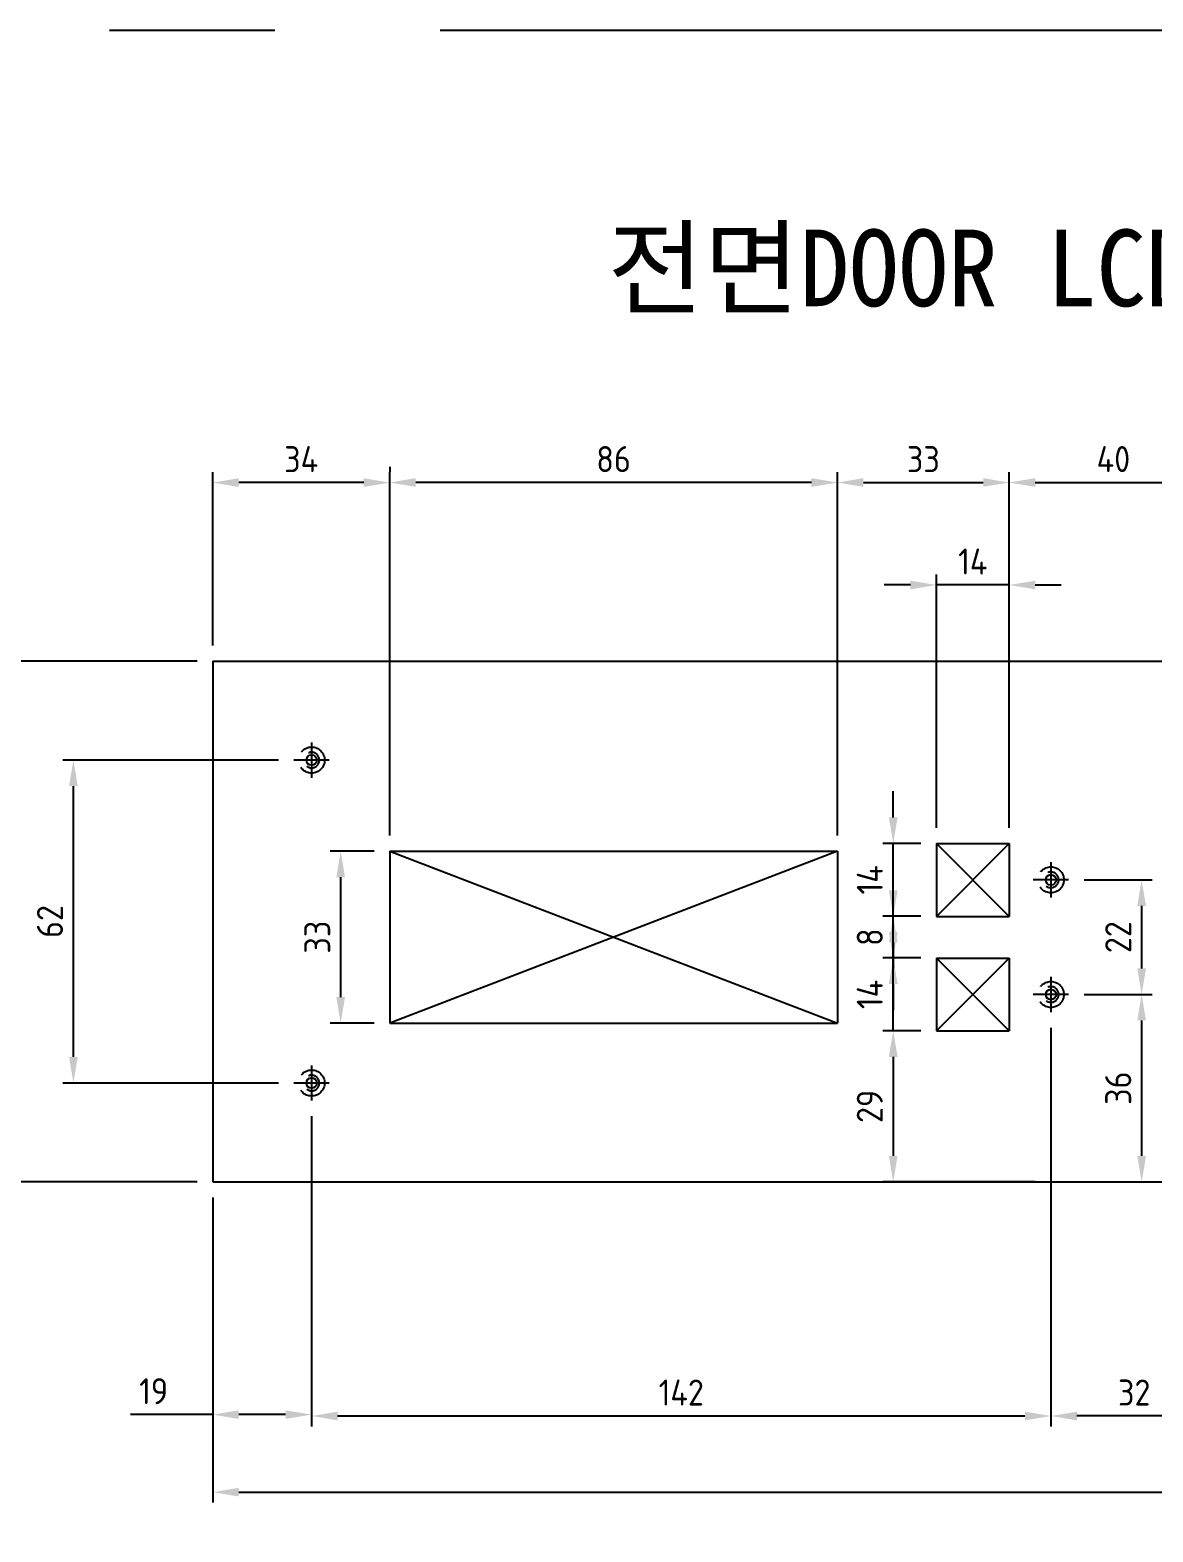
# Model space of a CAD drawing. Header units: millimetres. Extents: x 24815 to 37444, y -10619 to 6020.
# Drawn here: x 28891.2 to 29106.8, y 4553.1 to 4841.5 of the extents above; entities that cross this region are included whole.
import ezdxf

# ---------------------------------------------------------------- set-up
doc = ezdxf.new("R2010")
doc.units = ezdxf.units.MM
for name, pattern in [('CENTER', [50.8, 31.75, -6.35, 6.35, -6.35]), ('HIDDEN', [9.525, 6.35, -3.175]), ('PHANTOM2', [31.75, 15.875, -3.175, 3.175, -3.175, 3.175, -3.175])]:
    doc.linetypes.add(name, pattern=pattern)
doc.layers.add('CENTER', color=1, linetype='CENTER')
doc.styles.add('HAN', font='')
doc.styles.get("Standard").update_dxf_attribs({"font": 'ISOCP.SHX', "bigfont": 'WHGTXT.SHX'})
doc.styles.get('HAN').set_extended_font_data('GulimChe')
doc.dimstyles.new('PSTEK-2', dxfattribs={"dimtxt": 5, "dimasz": 5, "dimexe": 2, "dimexo": 3, "dimgap": 2, "dimtad": 1, "dimtoh": 1, "dimrnd": 0.05, "dimdsep": 46, "dimtxsty": 'Standard', "dimcen": 0, "dimclrt": 3, "dimadec": 1, "dimazin": 2, "dimtfac": 1, "dimtmove": 0, "dimatfit": 3, "dimfxl": 1, "dimtolj": 1, "dimtzin": 0, "dimarcsym": 0})

# ---------------------------------------------------------------- blocks, each defined once
blk = doc.blocks.new('*D527')
at = {"color": 0, "lineweight": -2, "transparency": 16777216}
for p, q in [((29093.63, 4678.3), (29106.67, 4678.3)), ((29104.67, 4661.3), (29104.67, 4673.3)), ((29093.63, 4656.3), (29106.67, 4656.3))]:
    blk.add_line(p, q, dxfattribs=at)
at = {"color": 0, "transparency": 16777216}
for points in [[(29103.83, 4673.3), (29105.5, 4673.3), (29104.67, 4678.3)], [(29103.83, 4661.3), (29105.5, 4661.3), (29104.67, 4656.3)]]:
    blk.add_solid(points, dxfattribs=at)
at = {"layer": 'Defpoints', "color": 0, "transparency": 16777216}
for p in [(29090.63, 4678.3), (29104.67, 4678.3), (29090.63, 4656.3)]:
    blk.add_point(p, dxfattribs=at)
at = {"color": 2, "transparency": 16777216, "insert": (29100.17, 4667.3), "char_height": 5, "attachment_point": 5, "rotation": 90}
blk.add_mtext('\\A1;22', dxfattribs=at)
blk = doc.blocks.new('*D528')
at = {"color": 0, "lineweight": -2, "transparency": 16777216}
for p, q in [((29079.24, 4692.8), (29079.24, 4756.58)), ((29119.24, 4679.78), (29119.24, 4756.58)), ((29084.24, 4754.58), (29114.24, 4754.58))]:
    blk.add_line(p, q, dxfattribs=at)
at = {"color": 0, "transparency": 16777216}
for points in [[(29084.24, 4755.42), (29084.24, 4753.75), (29079.24, 4754.58)], [(29114.24, 4755.42), (29114.24, 4753.75), (29119.24, 4754.58)]]:
    blk.add_solid(points, dxfattribs=at)
at = {"layer": 'Defpoints', "color": 0, "transparency": 16777216}
for p in [(29119.24, 4754.58), (29079.24, 4689.8), (29119.24, 4676.78)]:
    blk.add_point(p, dxfattribs=at)
at = {"color": 2, "transparency": 16777216, "insert": (29099.24, 4759.08), "char_height": 5, "attachment_point": 5}
blk.add_mtext('\\A1;40', dxfattribs=at)
blk = doc.blocks.new('*D529')
at = {"color": 0, "lineweight": -2, "transparency": 16777216}
for p, q in [((29093.63, 4656.3), (29106.67, 4656.3)), ((29104.67, 4625.3), (29104.67, 4651.3)), ((29090.24, 4620.3), (29106.67, 4620.3))]:
    blk.add_line(p, q, dxfattribs=at)
at = {"color": 0, "transparency": 16777216}
for points in [[(29103.83, 4651.3), (29105.5, 4651.3), (29104.67, 4656.3)], [(29103.83, 4625.3), (29105.5, 4625.3), (29104.67, 4620.3)]]:
    blk.add_solid(points, dxfattribs=at)
at = {"layer": 'Defpoints', "color": 0, "transparency": 16777216}
for p in [(29090.63, 4656.3), (29104.67, 4656.3), (29087.24, 4620.3)]:
    blk.add_point(p, dxfattribs=at)
at = {"color": 2, "transparency": 16777216, "insert": (29100.17, 4638.3), "char_height": 5, "attachment_point": 5, "rotation": 90}
blk.add_mtext('\\A1;36', dxfattribs=at)
blk = doc.blocks.new('*D531')
at = {"color": 0, "lineweight": -2, "transparency": 16777216}
for p, q in [((29087.24, 4647.91), (29087.24, 4573.37)), ((29119.24, 4638.41), (29119.24, 4573.37)), ((29114.24, 4575.37), (29092.24, 4575.37))]:
    blk.add_line(p, q, dxfattribs=at)
at = {"color": 0, "transparency": 16777216}
for points in [[(29092.24, 4576.2), (29092.24, 4574.53), (29087.24, 4575.37)], [(29114.24, 4576.2), (29114.24, 4574.53), (29119.24, 4575.37)]]:
    blk.add_solid(points, dxfattribs=at)
at = {"layer": 'Defpoints', "color": 0, "transparency": 16777216}
for p in [(29087.24, 4650.91), (29119.24, 4641.41), (29087.24, 4575.37)]:
    blk.add_point(p, dxfattribs=at)
at = {"color": 2, "transparency": 16777216, "insert": (29103.24, 4579.87), "char_height": 5, "attachment_point": 5}
blk.add_mtext('\\A1;32', dxfattribs=at)
blk = doc.blocks.new('*D532')
at = {"color": 0, "lineweight": -2, "transparency": 16777216}
for p, q in [((28926.24, 4617.3), (28926.24, 4558.74)), ((29326.24, 4617.3), (29326.24, 4558.74)), ((28931.24, 4560.74), (29321.24, 4560.74))]:
    blk.add_line(p, q, dxfattribs=at)
at = {"color": 0, "transparency": 16777216}
for points in [[(28931.24, 4561.58), (28931.24, 4559.91), (28926.24, 4560.74)], [(29321.24, 4561.58), (29321.24, 4559.91), (29326.24, 4560.74)]]:
    blk.add_solid(points, dxfattribs=at)
at = {"layer": 'Defpoints', "color": 0, "transparency": 16777216}
for p in [(28926.24, 4620.3), (29326.24, 4620.3), (29326.24, 4560.74)]:
    blk.add_point(p, dxfattribs=at)
at = {"color": 2, "transparency": 16777216, "insert": (29126.24, 4565.24), "char_height": 5, "attachment_point": 5}
blk.add_mtext('\\A1;400', dxfattribs=at)
blk = doc.blocks.new('*D533')
at = {"color": 0, "lineweight": -2, "transparency": 16777216}
for p, q in [((29060.24, 4734.91), (29055.24, 4734.91)), ((29065.24, 4688.3), (29065.24, 4736.91)), ((29079.24, 4734.91), (29065.24, 4734.91)), ((29079.24, 4690.8), (29079.24, 4736.91)), ((29084.24, 4734.91), (29089.24, 4734.91))]:
    blk.add_line(p, q, dxfattribs=at)
at = {"color": 0, "transparency": 16777216}
for points in [[(29060.24, 4735.74), (29060.24, 4734.07), (29065.24, 4734.91)], [(29084.24, 4735.74), (29084.24, 4734.07), (29079.24, 4734.91)]]:
    blk.add_solid(points, dxfattribs=at)
at = {"layer": 'Defpoints', "color": 0, "transparency": 16777216}
for p in [(29065.24, 4734.91), (29079.24, 4687.8), (29065.24, 4685.3)]:
    blk.add_point(p, dxfattribs=at)
at = {"color": 2, "transparency": 16777216, "insert": (29072.24, 4739.41), "char_height": 5, "attachment_point": 5}
blk.add_mtext('\\A1;14', dxfattribs=at)
blk = doc.blocks.new('*D534')
at = {"color": 0, "lineweight": -2, "transparency": 16777216}
for p, q in [((29046.24, 4688.8), (29046.24, 4756.58)), ((29079.24, 4688.3), (29079.24, 4756.58)), ((29051.24, 4754.58), (29074.24, 4754.58))]:
    blk.add_line(p, q, dxfattribs=at)
at = {"color": 0, "transparency": 16777216}
for points in [[(29051.24, 4755.42), (29051.24, 4753.75), (29046.24, 4754.58)], [(29074.24, 4755.42), (29074.24, 4753.75), (29079.24, 4754.58)]]:
    blk.add_solid(points, dxfattribs=at)
at = {"layer": 'Defpoints', "color": 0, "transparency": 16777216}
for p in [(29079.24, 4754.58), (29046.24, 4685.8), (29079.24, 4685.3)]:
    blk.add_point(p, dxfattribs=at)
at = {"color": 2, "transparency": 16777216, "insert": (29062.74, 4759.08), "char_height": 5, "attachment_point": 5}
blk.add_mtext('\\A1;33', dxfattribs=at)
blk = doc.blocks.new('*D535')
at = {"color": 0, "lineweight": -2, "transparency": 16777216}
for p, q in [((29056.95, 4668.3), (29056.95, 4673.3)), ((29062.24, 4663.3), (29054.95, 4663.3)), ((29056.95, 4649.3), (29056.95, 4663.3)), ((29062.24, 4649.3), (29054.95, 4649.3)), ((29056.95, 4644.3), (29056.95, 4639.3))]:
    blk.add_line(p, q, dxfattribs=at)
at = {"color": 0, "transparency": 16777216}
for points in [[(29056.12, 4668.3), (29057.79, 4668.3), (29056.95, 4663.3)], [(29056.12, 4644.3), (29057.79, 4644.3), (29056.95, 4649.3)]]:
    blk.add_solid(points, dxfattribs=at)
at = {"layer": 'Defpoints', "color": 0, "transparency": 16777216}
for p in [(29056.95, 4663.3), (29065.24, 4663.3), (29065.24, 4649.3)]:
    blk.add_point(p, dxfattribs=at)
at = {"color": 2, "transparency": 16777216, "insert": (29052.45, 4656.3), "char_height": 5, "attachment_point": 5, "rotation": 90}
blk.add_mtext('\\A1;14', dxfattribs=at)
blk = doc.blocks.new('*D536')
at = {"color": 0, "lineweight": -2, "transparency": 16777216}
for p, q in [((29062.24, 4649.3), (29054.95, 4649.3)), ((29056.95, 4644.3), (29056.95, 4625.3)), ((29084.24, 4620.3), (29054.95, 4620.3))]:
    blk.add_line(p, q, dxfattribs=at)
at = {"color": 0, "transparency": 16777216}
for points in [[(29056.11, 4644.3), (29057.78, 4644.3), (29056.95, 4649.3)], [(29056.11, 4625.3), (29057.78, 4625.3), (29056.95, 4620.3)]]:
    blk.add_solid(points, dxfattribs=at)
at = {"layer": 'Defpoints', "color": 0, "transparency": 16777216}
for p in [(29065.24, 4649.3), (29056.95, 4620.3), (29087.24, 4620.3)]:
    blk.add_point(p, dxfattribs=at)
at = {"color": 2, "transparency": 16777216, "insert": (29052.45, 4634.8), "char_height": 5, "attachment_point": 5, "rotation": 90}
blk.add_mtext('\\A1;29', dxfattribs=at)
blk = doc.blocks.new('*D537')
at = {"color": 0, "lineweight": -2, "transparency": 16777216}
for p, q in [((28957.24, 4683.8), (28948.83, 4683.8)), ((28950.83, 4655.8), (28950.83, 4678.8)), ((28957.24, 4650.8), (28948.83, 4650.8))]:
    blk.add_line(p, q, dxfattribs=at)
at = {"color": 0, "transparency": 16777216}
for points in [[(28949.99, 4678.8), (28951.66, 4678.8), (28950.83, 4683.8)], [(28949.99, 4655.8), (28951.66, 4655.8), (28950.83, 4650.8)]]:
    blk.add_solid(points, dxfattribs=at)
at = {"layer": 'Defpoints', "color": 0, "transparency": 16777216}
for p in [(28950.83, 4683.8), (28960.24, 4683.8), (28960.24, 4650.8)]:
    blk.add_point(p, dxfattribs=at)
at = {"color": 2, "transparency": 16777216, "insert": (28946.33, 4667.3), "char_height": 5, "attachment_point": 5, "rotation": 90}
blk.add_mtext('\\A1;33', dxfattribs=at)
blk = doc.blocks.new('*D538')
at = {"color": 0, "lineweight": -2, "transparency": 16777216}
for p, q in [((28926.24, 4723.3), (28926.24, 4756.57)), ((28960.24, 4686.8), (28960.24, 4756.57)), ((28955.24, 4754.57), (28931.24, 4754.57))]:
    blk.add_line(p, q, dxfattribs=at)
at = {"color": 0, "transparency": 16777216}
for points in [[(28931.24, 4755.4), (28931.24, 4753.73), (28926.24, 4754.57)], [(28955.24, 4755.4), (28955.24, 4753.73), (28960.24, 4754.57)]]:
    blk.add_solid(points, dxfattribs=at)
at = {"layer": 'Defpoints', "color": 0, "transparency": 16777216}
for p in [(28926.24, 4754.57), (28926.24, 4720.3), (28960.24, 4683.8)]:
    blk.add_point(p, dxfattribs=at)
at = {"color": 3, "transparency": 16777216, "insert": (28943.24, 4759.07), "char_height": 5, "attachment_point": 5}
blk.add_mtext('\\A1;34', dxfattribs=at)
blk = doc.blocks.new('*D539')
at = {"color": 0, "lineweight": -2, "transparency": 16777216}
for p, q in [((28923.24, 4720.3), (28886.11, 4720.3)), ((28888.11, 4625.3), (28888.11, 4715.3)), ((28923.24, 4620.3), (28886.11, 4620.3))]:
    blk.add_line(p, q, dxfattribs=at)
at = {"color": 0, "transparency": 16777216}
for points in [[(28887.27, 4715.3), (28888.94, 4715.3), (28888.11, 4720.3)], [(28887.27, 4625.3), (28888.94, 4625.3), (28888.11, 4620.3)]]:
    blk.add_solid(points, dxfattribs=at)
at = {"layer": 'Defpoints', "color": 0, "transparency": 16777216}
for p in [(28888.11, 4720.3), (28926.24, 4720.3), (28926.24, 4620.3)]:
    blk.add_point(p, dxfattribs=at)
at = {"color": 2, "transparency": 16777216, "insert": (28883.61, 4670.3), "char_height": 5, "attachment_point": 5, "rotation": 90}
blk.add_mtext('\\A1;100', dxfattribs=at)
blk = doc.blocks.new('*D540')
at = {"color": 0, "lineweight": -2, "transparency": 16777216}
for p, q in [((28938.85, 4701.3), (28897.48, 4701.3)), ((28899.48, 4644.3), (28899.48, 4696.3)), ((28938.85, 4639.3), (28897.48, 4639.3))]:
    blk.add_line(p, q, dxfattribs=at)
at = {"color": 0, "transparency": 16777216}
for points in [[(28898.65, 4696.3), (28900.32, 4696.3), (28899.48, 4701.3)], [(28898.65, 4644.3), (28900.32, 4644.3), (28899.48, 4639.3)]]:
    blk.add_solid(points, dxfattribs=at)
at = {"layer": 'Defpoints', "color": 0, "transparency": 16777216}
for p in [(28899.48, 4701.3), (28941.85, 4701.3), (28941.85, 4639.3)]:
    blk.add_point(p, dxfattribs=at)
at = {"color": 2, "transparency": 16777216, "insert": (28894.98, 4670.3), "char_height": 5, "attachment_point": 5, "rotation": 90}
blk.add_mtext('\\A1;62', dxfattribs=at)
blk = doc.blocks.new('*D541')
at = {"color": 0, "lineweight": -2, "transparency": 16777216}
for p, q in [((28945.24, 4632.91), (28945.24, 4573.63)), ((28926.24, 4617.3), (28926.24, 4573.63)), ((28926.24, 4575.63), (28910.47, 4575.63)), ((28940.24, 4575.63), (28931.24, 4575.63))]:
    blk.add_line(p, q, dxfattribs=at)
at = {"color": 0, "transparency": 16777216}
for points in [[(28931.24, 4576.46), (28931.24, 4574.8), (28926.24, 4575.63)], [(28940.24, 4576.46), (28940.24, 4574.8), (28945.24, 4575.63)]]:
    blk.add_solid(points, dxfattribs=at)
at = {"layer": 'Defpoints', "color": 0, "transparency": 16777216}
for p in [(28945.24, 4635.91), (28926.24, 4620.3), (28945.24, 4575.63)]:
    blk.add_point(p, dxfattribs=at)
at = {"color": 2, "transparency": 16777216, "insert": (28914.9, 4580.13), "char_height": 5, "attachment_point": 5}
blk.add_mtext('\\A1;19', dxfattribs=at)
blk = doc.blocks.new('*D542')
at = {"color": 0, "lineweight": -2, "transparency": 16777216}
for p, q in [((28960.24, 4757.58), (28960.24, 4756.58)), ((29046.24, 4686.8), (29046.24, 4756.58)), ((29041.24, 4754.58), (28965.24, 4754.58))]:
    blk.add_line(p, q, dxfattribs=at)
at = {"color": 0, "transparency": 16777216}
for points in [[(28965.24, 4755.42), (28965.24, 4753.75), (28960.24, 4754.58)], [(29041.24, 4755.42), (29041.24, 4753.75), (29046.24, 4754.58)]]:
    blk.add_solid(points, dxfattribs=at)
at = {"layer": 'Defpoints', "color": 0, "transparency": 16777216}
for p in [(28960.24, 4754.58), (28960.24, 4754.58), (29046.24, 4683.8)]:
    blk.add_point(p, dxfattribs=at)
at = {"color": 2, "transparency": 16777216, "insert": (29003.24, 4759.08), "char_height": 5, "attachment_point": 5}
blk.add_mtext('\\A1;86', dxfattribs=at)
blk = doc.blocks.new('*D543')
at = {"color": 0, "lineweight": -2, "transparency": 16777216}
for p, q in [((29087.24, 4649.91), (29087.24, 4573.37)), ((28945.24, 4632.91), (28945.24, 4573.37)), ((28950.24, 4575.37), (29082.24, 4575.37))]:
    blk.add_line(p, q, dxfattribs=at)
at = {"color": 0, "transparency": 16777216}
for points in [[(28950.24, 4576.2), (28950.24, 4574.53), (28945.24, 4575.37)], [(29082.24, 4576.2), (29082.24, 4574.53), (29087.24, 4575.37)]]:
    blk.add_solid(points, dxfattribs=at)
at = {"layer": 'Defpoints', "color": 0, "transparency": 16777216}
for p in [(29087.24, 4652.91), (28945.24, 4635.91), (29087.24, 4575.37)]:
    blk.add_point(p, dxfattribs=at)
at = {"color": 2, "transparency": 16777216, "insert": (29016.24, 4579.87), "char_height": 5, "attachment_point": 5}
blk.add_mtext('\\A1;142', dxfattribs=at)
blk = doc.blocks.new('*D565')
at = {"color": 0, "lineweight": -2, "transparency": 16777216}
for p, q in [((29056.95, 4676.3), (29056.95, 4681.3)), ((29062.24, 4671.3), (29054.95, 4671.3)), ((29056.95, 4663.3), (29056.95, 4671.3)), ((29062.24, 4663.3), (29054.95, 4663.3)), ((29056.95, 4658.3), (29056.95, 4653.3))]:
    blk.add_line(p, q, dxfattribs=at)
at = {"color": 0, "transparency": 16777216}
for points in [[(29056.12, 4676.3), (29057.79, 4676.3), (29056.95, 4671.3)], [(29056.12, 4658.3), (29057.79, 4658.3), (29056.95, 4663.3)]]:
    blk.add_solid(points, dxfattribs=at)
at = {"layer": 'Defpoints', "color": 0, "transparency": 16777216}
for p in [(29056.95, 4671.3), (29065.24, 4671.3), (29065.24, 4663.3)]:
    blk.add_point(p, dxfattribs=at)
at = {"color": 2, "transparency": 16777216, "insert": (29052.45, 4667.3), "char_height": 5, "attachment_point": 5, "rotation": 90}
blk.add_mtext('\\A1;8', dxfattribs=at)
blk = doc.blocks.new('*D566')
at = {"color": 0, "lineweight": -2, "transparency": 16777216}
for p, q in [((29056.95, 4690.3), (29056.95, 4695.3)), ((29062.24, 4685.3), (29054.95, 4685.3)), ((29056.95, 4671.3), (29056.95, 4685.3)), ((29062.24, 4671.3), (29054.95, 4671.3)), ((29056.95, 4666.3), (29056.95, 4661.3))]:
    blk.add_line(p, q, dxfattribs=at)
at = {"color": 0, "transparency": 16777216}
for points in [[(29056.12, 4690.3), (29057.79, 4690.3), (29056.95, 4685.3)], [(29056.12, 4666.3), (29057.79, 4666.3), (29056.95, 4671.3)]]:
    blk.add_solid(points, dxfattribs=at)
at = {"layer": 'Defpoints', "color": 0, "transparency": 16777216}
for p in [(29056.95, 4685.3), (29065.24, 4685.3), (29065.24, 4671.3)]:
    blk.add_point(p, dxfattribs=at)
at = {"color": 2, "transparency": 16777216, "insert": (29052.45, 4678.3), "char_height": 5, "attachment_point": 5, "rotation": 90}
blk.add_mtext('\\A1;14', dxfattribs=at)

msp = doc.modelspace()

# ---------------------------------------------------------------- linework, layer by layer
at = {"color": 3}
for p, q in [((28926.23726, 4720.29749), (29326.2373, 4720.29749)), ((28926.23726, 4720.29749), (28926.23726, 4620.29749)), ((28960.2373, 4683.79749), (28960.2373, 4650.79749)), ((28960.2373, 4683.79749), (29046.2373, 4683.79749)), ((29046.2373, 4683.79749), (29046.2373, 4650.79749)), ((29065.2373, 4685.29749), (29065.2373, 4671.29749)), ((29065.2373, 4685.29749), (29079.2373, 4685.29749)), ((29079.2373, 4685.29749), (29079.2373, 4671.29749)), ((29065.2373, 4671.29749), (29079.2373, 4671.29749)), ((29065.2373, 4663.29749), (29065.2373, 4649.29749)), ((29065.2373, 4663.29749), (29065.2373, 4649.29749)), ((29065.2373, 4663.29749), (29079.2373, 4663.29749)), ((29079.2373, 4663.29749), (29079.2373, 4649.29749)), ((28960.2373, 4650.79749), (29046.2373, 4650.79749)), ((29065.2373, 4649.29749), (29079.2373, 4649.29749)), ((28926.23726, 4620.29749), (29326.2373, 4620.29749))]:
    msp.add_line(p, q, dxfattribs=at)
for p, q in [((29046.2373, 4683.79749), (28960.2373, 4650.79749)), ((28960.2373, 4683.79749), (29046.2373, 4650.79749)), ((29079.2373, 4685.29749), (29065.2373, 4671.29749)), ((29065.2373, 4685.29749), (29079.2373, 4671.29749)), ((29079.2373, 4663.29749), (29065.2373, 4649.29749)), ((29065.2373, 4663.29749), (29079.2373, 4649.29749))]:
    msp.add_line(p, q)
at = {"color": 1, "linetype": 'PHANTOM2', "ltscale": 10}
msp.add_lwpolyline([(28652.42578, 4841.45387), (30101.88189, 4841.45387), (30101.88189, 3674.05911), (28652.42578, 3674.05911)], close=True, dxfattribs=at)
at = {"color": 0, "linetype": 'HIDDEN'}
for centre in [(28945.2373, 4701.29749), (29087.2373, 4678.29749), (29087.2373, 4656.29749), (28945.2373, 4639.29749)]:
    msp.add_circle(centre, 2.5, dxfattribs=at)
at = {"color": 3}
for centre in [(28945.2373, 4701.29749), (29087.2373, 4678.29749), (29087.2373, 4656.29749), (28945.2373, 4639.29749)]:
    msp.add_circle(centre, 1, dxfattribs=at)
at = {"color": 0, "linetype": 'HIDDEN'}
for centre in [(28945.2373, 4701.29749), (29087.2373, 4678.29749), (29087.2373, 4656.29749), (28945.2373, 4639.29749)]:
    msp.add_arc(centre, 1.5, 231.8823145, 126.6676113, dxfattribs=at)
at = {"layer": 'CENTER', "linetype": 'CENTER'}
for p, q in [((28945.2373, 4704.68603), (28945.2373, 4697.90895)), ((28948.62584, 4701.29749), (28941.84876, 4701.29749)), ((29087.2373, 4681.68603), (29087.2373, 4674.90895)), ((29090.62584, 4678.29749), (29083.84876, 4678.29749)), ((29087.2373, 4659.68603), (29087.2373, 4652.90895)), ((29090.62584, 4656.29749), (29083.84876, 4656.29749)), ((28945.2373, 4642.68603), (28945.2373, 4635.90895)), ((28948.62584, 4639.29749), (28941.84876, 4639.29749))]:
    msp.add_line(p, q, dxfattribs=at)

# ---------------------------------------------------------------- texts
at = {"color": 2, "style": 'HAN'}
msp.add_text('전면DOOR LCD BOARD PLATE', height=14.7, dxfattribs=at).set_placement((29002.09497, 4788.43871))

# ---------------------------------------------------------------- dimensions: what is measured, and where the dimension line sits
dim = msp.add_linear_dim(base=(28926.23726, 4754.5656), p1=(28960.2373, 4683.79749), p2=(28926.23726, 4720.29749), dimstyle='PSTEK-2')
dim.commit()
dim.dimension.update_dxf_attribs({"geometry": '*D538', "text_midpoint": (28943.23728, 4759.0656)})
for base, p1, p2, picture, middle in [((28960.2373, 4754.58415), (29046.2373, 4683.79749), (28960.2373, 4754.58415), '*D542', (29003.2373, 4759.08415)), ((29079.2373, 4754.58415), (29046.2373, 4685.79749), (29079.2373, 4685.29749), '*D534', (29062.7373, 4759.08415)), ((29119.2373, 4754.58415), (29079.2373, 4689.79749), (29119.2373, 4676.7819), '*D528', (29099.2373, 4759.08415)), ((29065.2373, 4734.90581), (29079.2373, 4687.79749), (29065.2373, 4685.29749), '*D533', (29072.2373, 4739.40581)), ((29087.2373, 4575.36606), (28945.2373, 4635.90895), (29087.2373, 4652.90895), '*D543', (29016.2373, 4579.86655)), ((29087.2373, 4575.36606), (29119.2373, 4641.40895), (29087.2373, 4650.90895), '*D531', (29103.2373, 4579.86655)), ((29326.2373, 4560.74208), (28926.23726, 4620.29749), (29326.2373, 4620.29749), '*D532', (29126.23728, 4565.24208))]:
    dim = msp.add_linear_dim(base=base, p1=p1, p2=p2, dimstyle='PSTEK-2', override={"dimclrt": 2})
    dim.commit()
    dim.dimension.update_dxf_attribs({"geometry": picture, "text_midpoint": middle})
for base, p1, p2, picture, middle in [((28888.10562, 4720.29749), (28926.23726, 4620.29749), (28926.23726, 4720.29749), '*D539', (28883.60562, 4670.29749)), ((28899.48439, 4701.29749), (28941.84876, 4639.29749), (28941.84876, 4701.29749), '*D540', (28894.9839, 4670.29749)), ((29056.95459, 4685.29749), (29065.2373, 4671.29749), (29065.2373, 4685.29749), '*D566', (29052.45459, 4678.29749)), ((28950.82795, 4683.79749), (28960.2373, 4650.79749), (28960.2373, 4683.79749), '*D537', (28946.32795, 4667.29749)), ((29056.95459, 4671.29749), (29065.2373, 4663.29749), (29065.2373, 4671.29749), '*D565', (29052.45459, 4667.29749)), ((29104.66731, 4678.29749), (29090.62584, 4656.29749), (29090.62584, 4678.29749), '*D527', (29100.16682, 4667.29749)), ((29056.95459, 4663.29749), (29065.2373, 4649.29749), (29065.2373, 4663.29749), '*D535', (29052.45459, 4656.29749)), ((29104.66731, 4656.29749), (29087.2373, 4620.29749), (29090.62584, 4656.29749), '*D529', (29100.16731, 4638.29749)), ((29056.94768, 4620.29749), (29065.2373, 4649.29749), (29087.2373, 4620.29749), '*D536', (29052.44719, 4634.79749))]:
    dim = msp.add_linear_dim(base=base, p1=p1, p2=p2, angle=90, dimstyle='PSTEK-2', override={"dimclrt": 2})
    dim.commit()
    dim.dimension.update_dxf_attribs({"geometry": picture, "text_midpoint": middle})
dim = msp.add_linear_dim(base=(28945.2373, 4575.62897), p1=(28926.23726, 4620.29749), p2=(28945.2373, 4635.90895), dimstyle='PSTEK-2', override={"dimclrt": 2})
dim.commit()
dim.dimension.update_dxf_attribs({"geometry": '*D541', "text_midpoint": (28914.90393, 4575.62897), "dimtype": 160})

doc.saveas('drawing.dxf')
